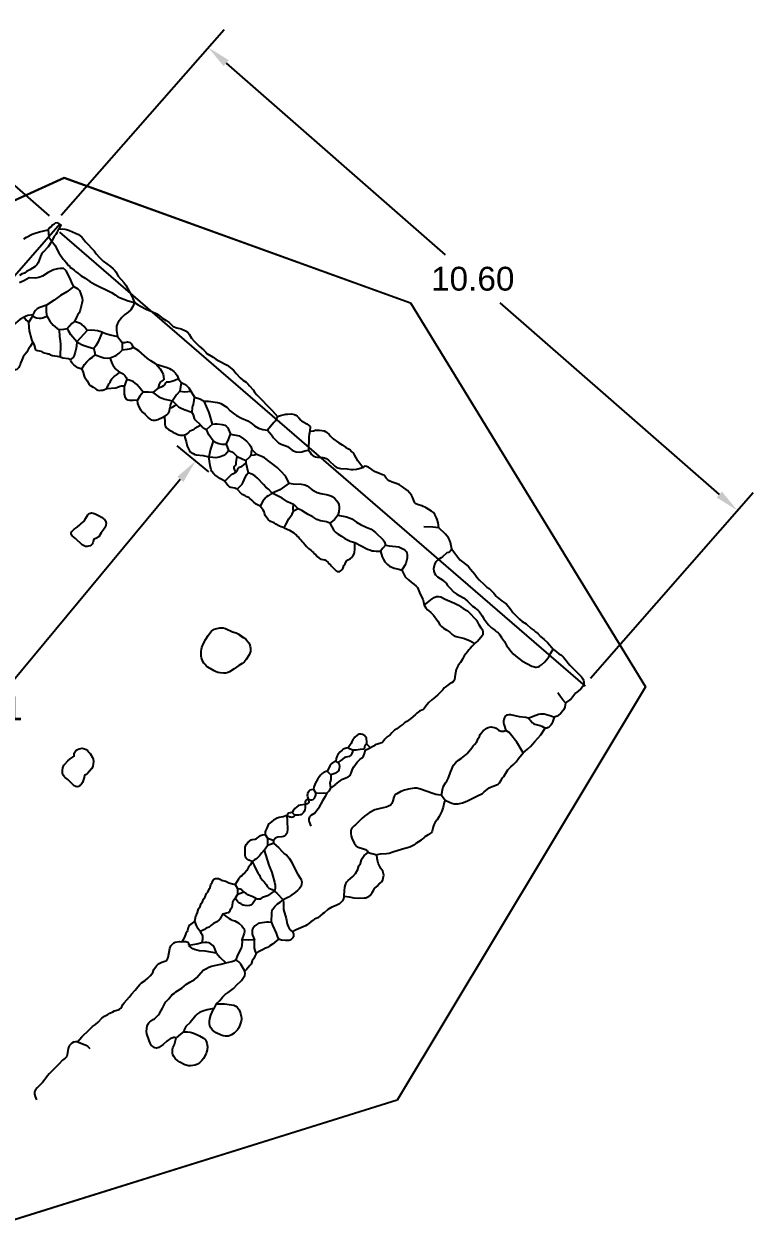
# Model space of a CAD drawing. Header units: metres. Extents: x -0.3 to 21.8, y 3 to 21.1.
# Drawn here: x 10.8 to 21.8, y 2.96 to 21.05 of the extents above; entities that cross this region are included whole.
import ezdxf

# ---------------------------------------------------------------- set-up
doc = ezdxf.new("R2010")
doc.units = ezdxf.units.M
doc.header["$MEASUREMENT"] = 0
doc.header["$XCLIPFRAME"] = 2
doc.layers.get('0').update_dxf_attribs({"color": 1})
for name, color, linetype in [('Plan_Bemassung', 7, 'Continuous'), ('Plan_Bild', 251, 'Continuous'), ('Plan_Steine', 5, 'Continuous')]:
    doc.layers.add(name, color=color, linetype=linetype)
doc.styles.get("Standard").update_dxf_attribs({"font": 'arial.ttf'})
doc.dimstyles.get("Standard").update_dxf_attribs({"dimscale": 2, "dimtxt": 0.18, "dimasz": 0.18, "dimexe": 0.18, "dimexo": 0.0625, "dimgap": 0.09, "dimtad": 0, "dimtih": 1, "dimtoh": 1, "dimzin": 0, "dimdsep": 46, "dimtxsty": 'Standard', "dimcen": 0.09, "dimadec": 0, "dimazin": 0, "dimtfac": 1, "dimtofl": 0, "dimtmove": 0, "dimatfit": 3, "dimfxl": 1, "dimtolj": 1, "dimtzin": 0, "dimarcsym": 0})
picture_1 = doc.add_image_def('image1.jpg', size_in_pixel=(608, 517))

# ---------------------------------------------------------------- blocks, each defined once
blk = doc.blocks.new('*D1')
at = {"layer": 'Defpoints', "color": 0, "transparency": 16777216}
for p in [(8.136, 20.814), (11.283, 18.071), (3.141, 8.729)]:
    blk.add_point(p, dxfattribs=at)
at = {"layer": 'Plan_Bemassung', "color": 0, "lineweight": -2, "transparency": 16777216}
for p, q in [((11.189, 18.154), (7.864, 21.051)), ((7.899, 20.543), (4.382, 16.507)), ((0.231, 11.743), (3.748, 15.779)), ((3.047, 8.811), (-0.277, 11.708))]:
    blk.add_line(p, q, dxfattribs=at)
at = {"layer": 'Plan_Bemassung', "color": 0, "transparency": 16777216}
for points in [[(7.854, 20.582), (7.944, 20.503), (8.136, 20.814)], [(0.185, 11.783), (0.276, 11.704), (-0.006, 11.472)]]:
    blk.add_solid(points, dxfattribs=at)
at = {"layer": 'Plan_Bemassung', "color": 0, "transparency": 16777216, "insert": (4.065, 16.143), "char_height": 0.36, "attachment_point": 5}
blk.add_mtext('\\A1;12.39', dxfattribs=at)
blk = doc.blocks.new('*D2')
at = {"layer": 'Defpoints', "color": 0, "transparency": 16777216}
for p in [(11.283, 18.071), (21.56, 13.711), (19.261, 11.086)]:
    blk.add_point(p, dxfattribs=at)
at = {"layer": 'Plan_Bemassung', "color": 0, "lineweight": -2, "transparency": 16777216}
for p, q in [((11.365, 18.165), (13.819, 20.967)), ((13.852, 20.459), (17.155, 17.567)), ((21.289, 13.948), (17.986, 16.84)), ((19.344, 11.18), (21.797, 13.982))]:
    blk.add_line(p, q, dxfattribs=at)
at = {"layer": 'Plan_Bemassung', "color": 0, "transparency": 16777216}
for points in [[(13.892, 20.504), (13.813, 20.414), (13.581, 20.696)], [(21.328, 13.993), (21.249, 13.903), (21.56, 13.711)]]:
    blk.add_solid(points, dxfattribs=at)
at = {"layer": 'Plan_Bemassung', "color": 0, "transparency": 16777216, "insert": (17.57, 17.204), "char_height": 0.36, "attachment_point": 5}
blk.add_mtext('\\A1;10.60', dxfattribs=at)
blk = doc.blocks.new('*D3')
at = {"layer": 'Defpoints', "color": 0, "transparency": 16777216}
for p in [(13.39, 14.455), (13.684, 14.211), (7.488, 6.738)]:
    blk.add_point(p, dxfattribs=at)
at = {"layer": 'Plan_Bemassung', "color": 0, "lineweight": -2, "transparency": 16777216}
for p, q in [((13.588, 14.291), (13.112, 14.685)), ((13.16, 14.178), (10.593, 11.083)), ((7.423, 7.26), (9.99, 10.355)), ((7.391, 6.818), (6.916, 7.212))]:
    blk.add_line(p, q, dxfattribs=at)
at = {"layer": 'Plan_Bemassung', "color": 0, "transparency": 16777216}
for points in [[(13.114, 14.216), (13.206, 14.14), (13.39, 14.455)], [(7.377, 7.298), (7.469, 7.221), (7.193, 6.982)]]:
    blk.add_solid(points, dxfattribs=at)
at = {"layer": 'Plan_Bemassung', "color": 0, "transparency": 16777216, "insert": (10.291, 10.719), "char_height": 0.36, "attachment_point": 5}
blk.add_mtext('\\A1;9.71', dxfattribs=at)

msp = doc.modelspace()

# ---------------------------------------------------------------- linework, layer by layer
msp.add_line((19.269, 11.055), (11.342, 17.91))
msp.add_lwpolyline([(11.348, 18.037), (3.25, 8.755)])
at = {"layer": 'Plan_Bild'}
msp.add_lwpolyline([(0.85, 9.495), (4.661, 15.664), (11.406, 18.731), (16.633, 16.844), (20.174, 11.046), (16.431, 4.809), (10.496, 2.955), (5.909, 3.529)], close=True, dxfattribs=at)
at = {"layer": 'Plan_Steine'}
for p, q in [((11.333, 17.957), (11.315, 17.938)), ((11.258, 17.846), (11.22, 17.772)), ((10.882, 17.218), (10.808, 17.181)), ((11.403, 17.362), (11.44, 17.325)), ((10.808, 17.181), (10.733, 17.145)), ((10.934, 16.66), (10.933, 16.642)), ((11.754, 16.423), (11.599, 16.254)), ((12.212, 16.335), (12.285, 16.242)), ((11.858, 16.152), (11.876, 16.059)), ((12.285, 16.242), (12.285, 16.13)), ((12.285, 16.242), (12.323, 16.242)), ((12.452, 16.166), (12.415, 16.148)), ((13.135, 15.697), (13.172, 15.641)), ((13.172, 15.641), (13.152, 15.511)), ((12.829, 15.56), (12.743, 15.488)), ((13.319, 15.51), (13.374, 15.417)), ((13.04, 15.364), (13.095, 15.308)), ((13.647, 15.011), (13.556, 14.933)), ((15.116, 14.977), (15.115, 14.903)), ((13.852, 14.708), (13.888, 14.615)), ((14.017, 14.521), (14.147, 14.464)), ((14.241, 14.631), (14.315, 14.556)), ((14.147, 14.464), (14.146, 14.427)), ((14.146, 14.427), (14.182, 14.278)), ((14.939, 13.734), (14.865, 13.698)), ((17.489, 12.193), (17.637, 12.043)), ((15.971, 10.181), (16.026, 10.125)), ((15.692, 10.128), (15.766, 10.09)), ((15.373, 9.777), (15.429, 9.721)), ((15.505, 9.925), (15.542, 9.906)), ((15.429, 9.721), (15.428, 9.647)), ((15.167, 9.501), (15.204, 9.445)), ((15.502, 9.572), (15.427, 9.517)), ((17.097, 9.412), (17.152, 9.337)), ((14.849, 9.15), (14.886, 9.113)), ((14.438, 8.819), (14.475, 8.763)), ((14.475, 8.763), (14.474, 8.652)), ((14.567, 8.726), (14.567, 8.688)), ((14.424, 8.582), (14.474, 8.652)), ((15.995, 8.548), (16.125, 8.51)), ((13.987, 8.062), (14.024, 8.006)), ((14.024, 8.006), (14.023, 7.913)), ((14.023, 7.913), (13.985, 7.858)), ((13.701, 6.265), (13.666, 6.191))]:
    msp.add_line(p, q, dxfattribs=at)
for points in [[(10.8, 17.808), (10.842, 17.835), (10.927, 17.878), (10.971, 17.895), (11.038, 17.916), (11.165, 17.942)], [(11.333, 17.957), (11.363, 18.012), (11.315, 18.049), (11.271, 18.045), (11.252, 18.025), (11.222, 18.007), (11.21, 17.99), (11.186, 17.975), (11.165, 17.942)], [(11.165, 17.942), (11.176, 17.833), (11.22, 17.772)], [(11.315, 17.938), (11.308, 17.914), (11.3, 17.897), (11.284, 17.874), (11.258, 17.846)], [(11.333, 17.957), (11.418, 17.953), (11.442, 17.949), (11.487, 17.934), (11.626, 17.872), (11.647, 17.858), (11.676, 17.832), (11.701, 17.805), (11.732, 17.761), (11.768, 17.721), (11.823, 17.666), (11.859, 17.626), (11.89, 17.582), (11.942, 17.525), (11.998, 17.473), (12.108, 17.391), (12.145, 17.356), (12.17, 17.328), (12.186, 17.308), (12.224, 17.247), (12.309, 17.151), (12.339, 17.11), (12.393, 17.006), (12.429, 16.944), (12.47, 16.849)], [(11.22, 17.772), (11.166, 17.69), (11.091, 17.605), (11.068, 17.575), (11.052, 17.543), (11.014, 17.446), (10.997, 17.417), (10.971, 17.392), (10.891, 17.342), (10.839, 17.314), (10.808, 17.292)], [(11.22, 17.772), (11.253, 17.733), (11.267, 17.712), (11.327, 17.597), (11.395, 17.503), (11.414, 17.483), (11.447, 17.442), (11.459, 17.417)], [(11.459, 17.417), (11.471, 17.412), (11.482, 17.404), (11.49, 17.393), (11.496, 17.38)], [(11.496, 17.38), (11.521, 17.368), (11.561, 17.334), (11.581, 17.315), (11.614, 17.292), (11.665, 17.251), (11.723, 17.215), (11.795, 17.163), (11.868, 17.124), (12.121, 16.997), (12.179, 16.962), (12.217, 16.934), (12.242, 16.922), (12.31, 16.896), (12.374, 16.874), (12.47, 16.849)], [(10.808, 17.292), (10.776, 17.28), (10.734, 17.256)], [(11.403, 17.362), (11.348, 17.362), (11.308, 17.358), (11.249, 17.342), (11.165, 17.299), (11.083, 17.245), (11.027, 17.224), (10.971, 17.217), (10.882, 17.218)], [(11.556, 17.091), (11.527, 17.135), (11.501, 17.208), (11.44, 17.325)], [(11.556, 17.091), (11.448, 17.009), (11.355, 16.952), (11.259, 16.881), (11.14, 16.805)], [(11.556, 17.091), (11.615, 17.055), (11.638, 17.028), (11.657, 16.987), (11.671, 16.944), (11.679, 16.911), (11.683, 16.877), (11.676, 16.833), (11.651, 16.733), (11.634, 16.693), (11.607, 16.654), (11.592, 16.625), (11.564, 16.563)], [(12.47, 16.849), (12.442, 16.785), (12.428, 16.761), (12.412, 16.738), (12.374, 16.7), (12.319, 16.659), (12.278, 16.621), (12.224, 16.55), (12.211, 16.529), (12.198, 16.492), (12.196, 16.452), (12.197, 16.425), (12.212, 16.335)], [(12.47, 16.849), (12.525, 16.811), (12.559, 16.79), (12.645, 16.748), (12.731, 16.713), (12.805, 16.675), (12.826, 16.661), (12.895, 16.606), (12.945, 16.576), (12.991, 16.545), (13.027, 16.509), (13.054, 16.487), (13.107, 16.466), (13.174, 16.449), (13.238, 16.418), (13.258, 16.405), (13.277, 16.389), (13.293, 16.37), (13.33, 16.31), (13.372, 16.261), (13.445, 16.187), (13.473, 16.162), (13.516, 16.127), (13.544, 16.096), (13.561, 16.08), (13.656, 16.023), (13.695, 15.994), (13.743, 15.966), (13.868, 15.9), (13.96, 15.828), (14.002, 15.775), (14.064, 15.709), (14.102, 15.675), (14.151, 15.643), (14.177, 15.62), (14.202, 15.589), (14.257, 15.529), (14.281, 15.494), (14.315, 15.454), (14.547, 15.217), (14.626, 15.128)], [(10.934, 16.66), (10.861, 16.65), (10.836, 16.641), (10.803, 16.624)], [(11.14, 16.805), (11.041, 16.771), (11.002, 16.75), (10.977, 16.728), (10.956, 16.704), (10.934, 16.66)], [(11.152, 16.637), (11.142, 16.709), (11.14, 16.805)], [(10.803, 16.624), (10.741, 16.59), (10.642, 16.511), (10.59, 16.482), (10.512, 16.432), (10.437, 16.358), (10.345, 16.29), (10.313, 16.275), (10.266, 16.261), (10.215, 16.257), (10.151, 16.258)], [(10.803, 16.624), (10.834, 16.581), (10.877, 16.549)], [(10.933, 16.642), (10.905, 16.601), (10.877, 16.549)], [(10.934, 16.25), (10.919, 16.289), (10.884, 16.419), (10.878, 16.476), (10.877, 16.549)], [(11.152, 16.637), (11.081, 16.612), (11.057, 16.607), (11.033, 16.606), (10.997, 16.61), (10.975, 16.617), (10.933, 16.642)], [(11.152, 16.637), (11.194, 16.567), (11.241, 16.503), (11.305, 16.455), (11.34, 16.435)], [(11.564, 16.563), (11.526, 16.532), (11.452, 16.452)], [(11.754, 16.423), (11.709, 16.484), (11.676, 16.515), (11.639, 16.537), (11.564, 16.563)], [(11.452, 16.452), (11.397, 16.441), (11.34, 16.435)], [(11.355, 16.026), (11.356, 16.216), (11.353, 16.27), (11.343, 16.335), (11.34, 16.435)], [(11.599, 16.254), (11.511, 16.361), (11.473, 16.422), (11.452, 16.452)], [(11.98, 16.399), (11.912, 16.42), (11.872, 16.427), (11.816, 16.428), (11.754, 16.423)], [(11.98, 16.399), (11.919, 16.256), (11.886, 16.193), (11.858, 16.152)], [(11.98, 16.399), (12.036, 16.379), (12.103, 16.361), (12.212, 16.335)], [(10.934, 16.25), (10.901, 16.189), (10.889, 16.171), (10.868, 16.148), (10.843, 16.097), (10.798, 16.044), (10.788, 16.029), (10.771, 15.978), (10.752, 15.934), (10.74, 15.894), (10.731, 15.876), (10.725, 15.868), (10.692, 15.838), (10.675, 15.83), (10.635, 15.817), (10.607, 15.799), (10.576, 15.769), (10.546, 15.728), (10.514, 15.696), (10.499, 15.683), (10.438, 15.648), (10.387, 15.626)], [(10.934, 16.25), (10.954, 16.205), (10.971, 16.15), (10.981, 16.135), (10.988, 16.13), (11.005, 16.123), (11.059, 16.112), (11.066, 16.109), (11.089, 16.095), (11.105, 16.088), (11.152, 16.08), (11.169, 16.075), (11.177, 16.072), (11.199, 16.057), (11.215, 16.051), (11.233, 16.048), (11.302, 16.04), (11.355, 16.026)], [(11.599, 16.254), (11.596, 16.192), (11.591, 16.156), (11.576, 16.1), (11.559, 16.046), (11.545, 16.019), (11.53, 16.006), (11.504, 15.988)], [(11.599, 16.254), (11.669, 16.216), (11.712, 16.197), (11.768, 16.178), (11.858, 16.152)], [(12.103, 16.01), (12.177, 16.042), (12.198, 16.054), (12.238, 16.085), (12.285, 16.13)], [(12.415, 16.148), (12.359, 16.137), (12.285, 16.13)], [(12.323, 16.242), (12.343, 16.249), (12.363, 16.252), (12.384, 16.25), (12.402, 16.242), (12.417, 16.228), (12.429, 16.211), (12.452, 16.166)], [(12.797, 15.915), (12.714, 15.967), (12.66, 16.007), (12.534, 16.12), (12.452, 16.166)], [(11.355, 16.026), (11.389, 16.014), (11.472, 16), (11.504, 15.988)], [(11.677, 15.84), (11.614, 15.863), (11.552, 15.908), (11.531, 15.93), (11.519, 15.947), (11.51, 15.966), (11.504, 15.988)], [(11.677, 15.84), (11.713, 15.913), (11.749, 15.954), (11.793, 15.995), (11.835, 16.024), (11.876, 16.059)], [(11.876, 16.059), (11.908, 16.049), (11.963, 16.025), (12.008, 16.011), (12.055, 16.006), (12.103, 16.01)], [(12.25, 15.797), (12.174, 15.858), (12.16, 15.873), (12.135, 15.921), (12.103, 16.01)], [(11.677, 15.84), (11.696, 15.793), (11.711, 15.735), (11.717, 15.719), (11.734, 15.696), (11.753, 15.663), (11.781, 15.619), (11.796, 15.601), (11.845, 15.568), (11.878, 15.548), (11.9, 15.531), (11.917, 15.525), (11.947, 15.521), (11.968, 15.522), (11.989, 15.525), (12.009, 15.531), (12.052, 15.549)], [(12.052, 15.549), (12.067, 15.589), (12.075, 15.607), (12.084, 15.621), (12.102, 15.642), (12.109, 15.657), (12.117, 15.68), (12.125, 15.694), (12.161, 15.733), (12.206, 15.763), (12.25, 15.797)], [(12.25, 15.797), (12.296, 15.769), (12.323, 15.745), (12.343, 15.715), (12.355, 15.684)], [(12.797, 15.915), (12.962, 15.864), (12.997, 15.849), (13.022, 15.834), (13.064, 15.805), (13.089, 15.781), (13.11, 15.748), (13.135, 15.697)], [(12.797, 15.915), (12.855, 15.844), (12.886, 15.794), (12.899, 15.762), (12.906, 15.736), (12.912, 15.68)], [(12.052, 15.549), (12.187, 15.559), (12.205, 15.564), (12.236, 15.581), (12.254, 15.587), (12.274, 15.59), (12.318, 15.592)], [(12.513, 15.374), (12.449, 15.367), (12.401, 15.367), (12.368, 15.373), (12.349, 15.384), (12.342, 15.392), (12.333, 15.411), (12.32, 15.464), (12.316, 15.514), (12.318, 15.592)], [(12.355, 15.684), (12.34, 15.651), (12.318, 15.592)], [(12.601, 15.492), (12.541, 15.571), (12.505, 15.609), (12.476, 15.635), (12.455, 15.65), (12.433, 15.661), (12.389, 15.677), (12.355, 15.684)], [(12.829, 15.56), (12.848, 15.615), (12.862, 15.643), (12.874, 15.655), (12.912, 15.68)], [(12.829, 15.56), (12.885, 15.58), (12.911, 15.594), (12.924, 15.606), (12.949, 15.643)], [(13.135, 15.697), (13.076, 15.669), (13.031, 15.655), (12.992, 15.647), (12.949, 15.643)], [(13.172, 15.641), (13.221, 15.615), (13.254, 15.593), (13.287, 15.558), (13.319, 15.51)], [(12.601, 15.492), (12.551, 15.432), (12.513, 15.374)], [(12.743, 15.488), (12.681, 15.493), (12.601, 15.492)], [(12.743, 15.488), (12.837, 15.424), (12.869, 15.407), (12.928, 15.387), (13.04, 15.364)], [(13.152, 15.511), (13.103, 15.453), (13.04, 15.364)], [(13.152, 15.511), (13.227, 15.501), (13.319, 15.51)], [(13.374, 15.417), (13.364, 15.376), (13.355, 15.306)], [(13.374, 15.417), (13.453, 15.394), (13.522, 15.36)], [(12.923, 15.128), (12.897, 15.114), (12.821, 15.079), (12.801, 15.073), (12.781, 15.069), (12.75, 15.069), (12.73, 15.073), (12.714, 15.08), (12.674, 15.114), (12.657, 15.134), (12.637, 15.151), (12.619, 15.171), (12.582, 15.2), (12.564, 15.222), (12.528, 15.297), (12.521, 15.325), (12.513, 15.374)], [(12.923, 15.128), (12.959, 15.151), (12.982, 15.175), (12.988, 15.185), (12.996, 15.207), (13.002, 15.253)], [(13.04, 15.364), (13.02, 15.333), (13.011, 15.311), (13.006, 15.288), (13.002, 15.253)], [(13.095, 15.308), (13.066, 15.282), (13.043, 15.266), (13.027, 15.259), (13.002, 15.253)], [(13.095, 15.308), (13.134, 15.275), (13.165, 15.256), (13.219, 15.233), (13.336, 15.194)], [(13.355, 15.306), (13.346, 15.283), (13.341, 15.262), (13.336, 15.194)], [(13.647, 15.011), (13.607, 15.152), (13.591, 15.197), (13.522, 15.36)], [(13.522, 15.36), (13.587, 15.357), (13.719, 15.339), (13.746, 15.333), (13.771, 15.324), (13.86, 15.268), (13.913, 15.214), (13.976, 15.163), (14.007, 15.142), (14.081, 15.104), (14.177, 15.061), (14.243, 15.017), (14.281, 14.987), (14.339, 14.953), (14.405, 14.931), (14.477, 14.92)], [(12.923, 15.128), (12.924, 15.04), (12.926, 15.007), (12.93, 14.986), (12.934, 14.976), (12.944, 14.961), (12.984, 14.932), (13.025, 14.908), (13.046, 14.891), (13.092, 14.872), (13.121, 14.855), (13.138, 14.848), (13.157, 14.845), (13.222, 14.843)], [(13.467, 14.995), (13.386, 15.076), (13.376, 15.095), (13.357, 15.15), (13.336, 15.194)], [(14.626, 15.128), (14.588, 15.059), (14.572, 15.036), (14.477, 14.92)], [(14.626, 15.128), (14.673, 15.143), (14.749, 15.16), (14.774, 15.164), (14.838, 15.165), (14.88, 15.157), (14.901, 15.148), (14.922, 15.133), (14.947, 15.108), (14.975, 15.074), (14.989, 15.06), (15.067, 15.016), (15.116, 14.977)], [(13.467, 14.995), (13.381, 14.944), (13.358, 14.928), (13.303, 14.904), (13.286, 14.891), (13.248, 14.857), (13.222, 14.843)], [(13.222, 14.843), (13.23, 14.809), (13.25, 14.752), (13.265, 14.677), (13.297, 14.611), (13.307, 14.596), (13.323, 14.585), (13.355, 14.569), (13.378, 14.555), (13.397, 14.549), (13.503, 14.536), (13.592, 14.518)], [(13.467, 14.995), (13.488, 14.971), (13.503, 14.958), (13.534, 14.942), (13.556, 14.933)], [(13.657, 14.762), (13.592, 14.852), (13.556, 14.933)], [(13.647, 15.011), (13.683, 15.015), (13.715, 15.014), (13.792, 15.006), (13.83, 14.995), (13.851, 14.981), (13.876, 14.954), (13.888, 14.933), (13.917, 14.861)], [(13.852, 14.708), (13.881, 14.767), (13.917, 14.861)], [(13.917, 14.861), (14.045, 14.833), (14.064, 14.825), (14.113, 14.792), (14.159, 14.753), (14.202, 14.705), (14.224, 14.674), (14.241, 14.631)], [(14.477, 14.92), (14.536, 14.851), (14.567, 14.806), (14.603, 14.766), (14.642, 14.731), (14.682, 14.71), (14.774, 14.672), (14.847, 14.619), (14.867, 14.607), (14.892, 14.597), (14.906, 14.594), (14.951, 14.591), (14.995, 14.596), (15.038, 14.609), (15.091, 14.62)], [(15.115, 14.903), (15.105, 14.863), (15.098, 14.813), (15.091, 14.62)], [(15.208, 14.92), (15.186, 14.912), (15.166, 14.907), (15.115, 14.903)], [(15.208, 14.92), (15.258, 14.92), (15.293, 14.917), (15.327, 14.909), (15.356, 14.896), (15.372, 14.885), (15.404, 14.855), (15.421, 14.835), (15.467, 14.792), (15.552, 14.729), (15.603, 14.698), (15.652, 14.662)], [(13.657, 14.762), (13.638, 14.708), (13.616, 14.632), (13.592, 14.518)], [(13.657, 14.762), (13.701, 14.735), (13.742, 14.718), (13.788, 14.711), (13.852, 14.708)], [(15.652, 14.662), (15.684, 14.646), (15.707, 14.632), (15.72, 14.622), (15.744, 14.601)], [(13.592, 14.518), (13.65, 14.511), (13.693, 14.509), (13.726, 14.512), (13.747, 14.517), (13.829, 14.55), (13.845, 14.563), (13.888, 14.615)], [(13.83, 14.152), (13.766, 14.185), (13.681, 14.247), (13.667, 14.26), (13.637, 14.295), (13.626, 14.323), (13.609, 14.39), (13.592, 14.518)], [(13.888, 14.615), (13.935, 14.593), (13.967, 14.574), (13.988, 14.555), (14.017, 14.521)], [(14.017, 14.521), (14.008, 14.499), (14.001, 14.468), (13.999, 14.435), (13.998, 14.391)], [(14.222, 14.538), (14.212, 14.521), (14.199, 14.507), (14.147, 14.464)], [(14.241, 14.631), (14.232, 14.608), (14.227, 14.589), (14.222, 14.538)], [(14.315, 14.556), (14.292, 14.547), (14.272, 14.543), (14.222, 14.538)], [(14.8, 14.123), (14.75, 14.215), (14.735, 14.237), (14.689, 14.289), (14.621, 14.355), (14.432, 14.502), (14.411, 14.513), (14.315, 14.556)], [(15.091, 14.62), (15.114, 14.592), (15.139, 14.556), (15.165, 14.532), (15.175, 14.526), (15.2, 14.517), (15.227, 14.513), (15.308, 14.508), (15.335, 14.502), (15.36, 14.492), (15.395, 14.467), (15.489, 14.377), (15.512, 14.361), (15.537, 14.35), (15.578, 14.342), (15.675, 14.336), (15.739, 14.327), (15.765, 14.326), (15.818, 14.332), (15.913, 14.358)], [(15.913, 14.358), (15.839, 14.46), (15.814, 14.501), (15.788, 14.551), (15.772, 14.577), (15.759, 14.59), (15.744, 14.601)], [(13.997, 14.289), (13.975, 14.331), (13.971, 14.349), (13.971, 14.357), (13.974, 14.372), (13.978, 14.379), (13.987, 14.387), (13.998, 14.391)], [(13.997, 14.289), (14.021, 14.321), (14.035, 14.354)], [(14.146, 14.427), (14.113, 14.396), (14.086, 14.375), (14.067, 14.364), (14.035, 14.354)], [(16.234, 14.243), (16.21, 14.248), (16.162, 14.265), (16.098, 14.292), (16, 14.36), (15.984, 14.369), (15.967, 14.374), (15.947, 14.376), (15.932, 14.371), (15.913, 14.358)], [(13.83, 14.152), (13.922, 14.24), (13.953, 14.262), (13.997, 14.289)], [(13.83, 14.152), (13.882, 14.087), (13.896, 14.072), (13.905, 14.067), (13.923, 14.061), (13.983, 14.048), (14.002, 14.041), (14.019, 14.032)], [(14.019, 14.032), (14.093, 14.106), (14.103, 14.124), (14.121, 14.173), (14.148, 14.227), (14.159, 14.246), (14.182, 14.278)], [(14.545, 13.968), (14.49, 14.031), (14.451, 14.063), (14.412, 14.1), (14.322, 14.195), (14.283, 14.231), (14.236, 14.256), (14.182, 14.278)], [(14.8, 14.123), (14.659, 14.022), (14.618, 13.999), (14.545, 13.968)], [(14.8, 14.123), (14.833, 14.115), (14.86, 14.111), (14.983, 14.105), (15.036, 14.097), (15.071, 14.081), (15.15, 14.021), (15.223, 13.982), (15.279, 13.963), (15.383, 13.947), (15.428, 13.932), (15.451, 13.92), (15.484, 13.895), (15.522, 13.855), (15.538, 13.833), (15.552, 13.799), (15.558, 13.766), (15.557, 13.743), (15.549, 13.686), (15.537, 13.639)], [(16.354, 14.135), (16.308, 14.158), (16.284, 14.175), (16.263, 14.197), (16.234, 14.243)], [(17.06, 13.449), (17.05, 13.521), (17.034, 13.575), (17.024, 13.597), (16.997, 13.649), (16.976, 13.677), (16.948, 13.699), (16.867, 13.749), (16.802, 13.779), (16.735, 13.799), (16.714, 13.809), (16.698, 13.825), (16.692, 13.835), (16.661, 13.911), (16.644, 13.942), (16.62, 13.972), (16.585, 14.008), (16.509, 14.067), (16.463, 14.094), (16.431, 14.109), (16.354, 14.135)], [(14.365, 13.773), (14.314, 13.797), (14.302, 13.805), (14.262, 13.841), (14.245, 13.861), (14.205, 13.896), (14.191, 13.903), (14.161, 13.914), (14.132, 13.933), (14.095, 13.949), (14.081, 13.958), (14.019, 14.032)], [(14.545, 13.968), (14.484, 13.932), (14.462, 13.916), (14.449, 13.903), (14.406, 13.848), (14.365, 13.773)], [(14.866, 13.798), (14.777, 13.838), (14.695, 13.894), (14.545, 13.968)], [(14.726, 13.447), (14.679, 13.461), (14.654, 13.471), (14.6, 13.5), (14.573, 13.521), (14.522, 13.544), (14.487, 13.574), (14.449, 13.619), (14.442, 13.634), (14.431, 13.669), (14.424, 13.687), (14.408, 13.712), (14.365, 13.773)], [(14.866, 13.798), (14.857, 13.761), (14.856, 13.741), (14.858, 13.72), (14.865, 13.698)], [(14.866, 13.798), (14.898, 13.773), (14.939, 13.734)], [(14.726, 13.447), (14.75, 13.497), (14.799, 13.583), (14.846, 13.655), (14.865, 13.698)], [(15.417, 13.519), (15.367, 13.538), (15.275, 13.554), (15.22, 13.574), (15.157, 13.612), (15.088, 13.646), (15.05, 13.674), (14.991, 13.708), (14.939, 13.734)], [(15.537, 13.639), (15.508, 13.602), (15.483, 13.575), (15.455, 13.548), (15.417, 13.519)], [(15.537, 13.639), (15.664, 13.613), (15.722, 13.593), (15.745, 13.581), (15.815, 13.533), (15.877, 13.499), (15.962, 13.457), (16.036, 13.425), (16.059, 13.412), (16.104, 13.376), (16.22, 13.265), (16.24, 13.235), (16.253, 13.186)], [(14.726, 13.447), (14.805, 13.414), (14.871, 13.373), (14.89, 13.353), (14.91, 13.336), (14.927, 13.316), (14.946, 13.299), (14.963, 13.279), (14.983, 13.262), (14.999, 13.241), (15.019, 13.222), (15.041, 13.188), (15.062, 13.163), (15.095, 13.134), (15.128, 13.111), (15.147, 13.091), (15.167, 13.074), (15.184, 13.054), (15.203, 13.037), (15.225, 13.012), (15.255, 12.987), (15.269, 12.979), (15.286, 12.974), (15.332, 12.965), (15.341, 12.962), (15.354, 12.954), (15.389, 12.925), (15.407, 12.905), (15.426, 12.887), (15.442, 12.866), (15.461, 12.848), (15.483, 12.823), (15.511, 12.797), (15.524, 12.79), (15.532, 12.787), (15.549, 12.786), (15.565, 12.789), (15.573, 12.793), (15.584, 12.801), (15.61, 12.83), (15.617, 12.845), (15.627, 12.876), (15.646, 12.904), (15.666, 12.948), (15.678, 12.959), (15.72, 12.978), (15.755, 13.009), (15.764, 13.02), (15.78, 13.055), (15.787, 13.082), (15.79, 13.122), (15.794, 13.224)], [(15.417, 13.519), (15.476, 13.408), (15.489, 13.391), (15.504, 13.377), (15.541, 13.351), (15.592, 13.323), (15.643, 13.288), (15.69, 13.261), (15.723, 13.247), (15.794, 13.224)], [(17.06, 13.449), (16.967, 13.458), (16.831, 13.46)], [(17.255, 13.123), (17.235, 13.223), (17.22, 13.265), (17.204, 13.298), (17.161, 13.351), (17.06, 13.449)], [(15.794, 13.224), (15.985, 13.126), (16.017, 13.113), (16.051, 13.102), (16.076, 13.098), (16.114, 13.095), (16.178, 13.094)], [(16.253, 13.186), (16.213, 13.14), (16.178, 13.094)], [(16.178, 13.094), (16.205, 13.01), (16.223, 12.967), (16.246, 12.933), (16.284, 12.892), (16.316, 12.867), (16.349, 12.851), (16.383, 12.838), (16.454, 12.821), (16.502, 12.806)], [(16.253, 13.186), (16.308, 13.174), (16.411, 13.166), (16.453, 13.158), (16.487, 13.144), (16.528, 13.123), (16.547, 13.108), (16.564, 13.089), (16.576, 13.068), (16.583, 13.041), (16.583, 13.013), (16.58, 12.987), (16.559, 12.908), (16.541, 12.873), (16.502, 12.806)], [(17.18, 13.068), (17.113, 13.007), (17.093, 12.992), (17.053, 12.969), (17.033, 12.954), (17.009, 12.927), (16.994, 12.894), (16.979, 12.827), (16.981, 12.793), (16.991, 12.762), (17.007, 12.737), (17.04, 12.706), (17.12, 12.656), (17.135, 12.644), (17.167, 12.611), (17.191, 12.577), (17.223, 12.539), (17.287, 12.474), (17.328, 12.444), (17.431, 12.389), (17.452, 12.375), (17.491, 12.341), (17.564, 12.267)], [(17.255, 13.123), (17.236, 13.1), (17.221, 13.087), (17.205, 13.077), (17.18, 13.068)], [(17.255, 13.123), (17.377, 12.966), (17.501, 12.868), (17.535, 12.824), (17.601, 12.748), (17.633, 12.704), (17.669, 12.664), (17.742, 12.59), (17.782, 12.553), (17.816, 12.529), (17.853, 12.496), (17.888, 12.459), (17.923, 12.414), (17.938, 12.399), (18.012, 12.341), (18.061, 12.31), (18.079, 12.296), (18.13, 12.233), (18.154, 12.198), (18.177, 12.17), (18.221, 12.122), (18.277, 12.067), (18.316, 12.035), (18.377, 11.996), (18.453, 11.93), (18.497, 11.898), (18.518, 11.879), (18.554, 11.851), (18.594, 11.808), (18.648, 11.763), (18.697, 11.714), (18.734, 11.674), (18.782, 11.615)], [(16.502, 12.806), (16.534, 12.736), (16.553, 12.708), (16.602, 12.664), (16.639, 12.626), (16.683, 12.595), (16.716, 12.568), (16.737, 12.544), (16.779, 12.445), (16.816, 12.37), (16.827, 12.332), (16.84, 12.278)], [(16.84, 12.278), (16.959, 12.376), (16.989, 12.397), (17.023, 12.411), (17.058, 12.413), (17.091, 12.404), (17.153, 12.37), (17.294, 12.311), (17.356, 12.278), (17.427, 12.228), (17.489, 12.193)], [(16.84, 12.278), (16.865, 12.239), (16.889, 12.21), (16.906, 12.194), (16.939, 12.169), (16.978, 12.13), (17.045, 12.036), (17.075, 11.985), (17.1, 11.957), (17.128, 11.932), (17.178, 11.903), (17.225, 11.872), (17.261, 11.837), (17.289, 11.817), (17.32, 11.806), (17.444, 11.775), (17.53, 11.739), (17.601, 11.703)], [(17.564, 12.267), (17.609, 12.239), (17.628, 12.22), (17.648, 12.202), (17.665, 12.182), (17.684, 12.162), (17.711, 12.117)], [(17.601, 11.703), (17.627, 11.72), (17.644, 11.736), (17.713, 11.823), (17.725, 11.844), (17.728, 11.855), (17.728, 11.877), (17.722, 11.899), (17.698, 11.931), (17.667, 11.982), (17.637, 12.043)], [(17.711, 12.117), (17.738, 12.072), (17.757, 12.05), (17.787, 12.007), (17.809, 11.981), (17.852, 11.94), (17.869, 11.926), (17.903, 11.903), (17.924, 11.883), (17.954, 11.861), (17.97, 11.845), (17.98, 11.832), (18.002, 11.794), (18.047, 11.731), (18.081, 11.672), (18.121, 11.62), (18.143, 11.586), (18.18, 11.547), (18.219, 11.51), (18.312, 11.439), (18.395, 11.393), (18.459, 11.36), (18.479, 11.353), (18.5, 11.347), (18.515, 11.345), (18.534, 11.345), (18.555, 11.35), (18.576, 11.358), (18.609, 11.379), (18.659, 11.426), (18.704, 11.478), (18.719, 11.5), (18.745, 11.552), (18.782, 11.615)], [(14.147, 11.767), (14.112, 11.785), (14.087, 11.801), (14.064, 11.82), (14.034, 11.848)], [(17.601, 11.703), (17.559, 11.663), (17.532, 11.628), (17.512, 11.607), (17.489, 11.573), (17.442, 11.513), (17.416, 11.465), (17.386, 11.415), (17.362, 11.386), (17.351, 11.369), (17.329, 11.327), (17.321, 11.307), (17.304, 11.226), (17.293, 11.159), (17.286, 11.14), (17.273, 11.124), (17.251, 11.109), (17.214, 11.089), (17.154, 11.044), (17.141, 11.031), (17.118, 11), (17.044, 10.925), (17.004, 10.889), (16.953, 10.851), (16.909, 10.81), (16.876, 10.775), (16.837, 10.721), (16.826, 10.711), (16.811, 10.702), (16.766, 10.682), (16.726, 10.649), (16.708, 10.63), (16.668, 10.594), (16.635, 10.571), (16.575, 10.525), (16.541, 10.502), (16.519, 10.483), (16.476, 10.454), (16.425, 10.414), (16.392, 10.392), (16.352, 10.354), (16.323, 10.322), (16.282, 10.294), (16.267, 10.281), (16.246, 10.258), (16.221, 10.224), (16.21, 10.213), (16.195, 10.203), (16.168, 10.192), (16.112, 10.175), (16.094, 10.168), (16.071, 10.152), (16.026, 10.125)], [(18.782, 11.615), (18.832, 11.574), (18.87, 11.547), (18.909, 11.524), (18.935, 11.501), (18.959, 11.469), (18.978, 11.447), (19.009, 11.403), (19.034, 11.374), (19.209, 11.197), (19.231, 11.166), (19.24, 11.144), (19.244, 11.121), (19.243, 11.087), (19.238, 11.067), (19.228, 11.05), (19.199, 11.018), (19.159, 10.983), (19.119, 10.95), (19.104, 10.932), (19.08, 10.894), (19.054, 10.867), (19.035, 10.851), (18.968, 10.804)], [(18.968, 10.804), (18.928, 10.849), (18.899, 10.892), (18.881, 10.912), (18.854, 10.958)], [(18.968, 10.804), (18.957, 10.738), (18.945, 10.706), (18.935, 10.689), (18.899, 10.649), (18.858, 10.615), (18.843, 10.607), (18.798, 10.589)], [(18.404, 10.572), (18.369, 10.583), (18.273, 10.597), (18.145, 10.625), (18.112, 10.627), (18.09, 10.622), (18.08, 10.618), (18.061, 10.603), (18.049, 10.584), (18.038, 10.552), (18.035, 10.529), (18.035, 10.506), (18.038, 10.483), (18.07, 10.388)], [(18.404, 10.572), (18.52, 10.621), (18.564, 10.634), (18.598, 10.64), (18.645, 10.638), (18.72, 10.622), (18.755, 10.61), (18.798, 10.589)], [(18.404, 10.572), (18.44, 10.54), (18.47, 10.506), (18.488, 10.492), (18.508, 10.484), (18.585, 10.464), (18.61, 10.453), (18.664, 10.422)], [(18.798, 10.589), (18.772, 10.516), (18.758, 10.485), (18.748, 10.468), (18.721, 10.444), (18.707, 10.433), (18.689, 10.426), (18.664, 10.422)], [(15.971, 10.181), (15.972, 10.225), (15.97, 10.256), (15.966, 10.275), (15.958, 10.289), (15.931, 10.318), (15.917, 10.326), (15.908, 10.329), (15.888, 10.332), (15.859, 10.331), (15.841, 10.326), (15.827, 10.318), (15.793, 10.287), (15.776, 10.266), (15.763, 10.252), (15.755, 10.24), (15.744, 10.209), (15.737, 10.194), (15.719, 10.173), (15.692, 10.128)], [(17.097, 9.412), (17.119, 9.516), (17.126, 9.538), (17.158, 9.597), (17.181, 9.626), (17.195, 9.653), (17.205, 9.674), (17.237, 9.761), (17.257, 9.804), (17.27, 9.845), (17.279, 9.863), (17.313, 9.903), (17.353, 9.939), (17.395, 9.967), (17.472, 10.026), (17.487, 10.041), (17.554, 10.125), (17.577, 10.158), (17.596, 10.177), (17.63, 10.218), (17.653, 10.269), (17.672, 10.299), (17.681, 10.326), (17.69, 10.343), (17.726, 10.383), (17.785, 10.423), (17.803, 10.433), (17.824, 10.44), (17.847, 10.443), (17.87, 10.441), (17.896, 10.434), (17.921, 10.422), (17.959, 10.394), (17.998, 10.379), (18.018, 10.377), (18.038, 10.378), (18.07, 10.388)], [(18.333, 10.049), (18.235, 10.212), (18.141, 10.334), (18.117, 10.359), (18.07, 10.388)], [(18.333, 10.049), (18.398, 10.106), (18.446, 10.152), (18.472, 10.181), (18.505, 10.224), (18.598, 10.321), (18.664, 10.422)], [(15.971, 10.181), (15.953, 10.172), (15.944, 10.16), (15.938, 10.144), (15.933, 10.107)], [(15.502, 9.572), (15.549, 9.613), (15.607, 9.653), (15.644, 9.671), (15.69, 9.688), (15.708, 9.7), (15.716, 9.708), (15.726, 9.722), (15.737, 9.742), (15.757, 9.807), (15.776, 9.839), (15.829, 9.911), (15.869, 9.949), (15.901, 9.974), (15.922, 10.001), (15.94, 10.043), (15.951, 10.089)], [(15.692, 10.128), (15.659, 10.121), (15.618, 10.105), (15.602, 10.094), (15.569, 10.066), (15.533, 10.026), (15.524, 10.008), (15.51, 9.967), (15.505, 9.925)], [(15.542, 9.906), (15.586, 9.934), (15.606, 9.953), (15.648, 9.985), (15.663, 9.991), (15.717, 10.002), (15.733, 10.011), (15.743, 10.023), (15.753, 10.043), (15.761, 10.065), (15.766, 10.09)], [(15.933, 10.107), (15.873, 10.103), (15.814, 10.093), (15.766, 10.09)], [(16.026, 10.125), (15.983, 10.101), (15.951, 10.089)], [(17.152, 9.337), (17.222, 9.309), (17.257, 9.293), (17.289, 9.284), (17.313, 9.281), (17.349, 9.282), (17.372, 9.285), (17.418, 9.298), (17.483, 9.323), (17.641, 9.4), (17.716, 9.44), (17.743, 9.462), (17.788, 9.5), (17.816, 9.521), (17.837, 9.531), (17.919, 9.562), (17.951, 9.579), (17.959, 9.585), (17.972, 9.6), (17.998, 9.638), (18.019, 9.672), (18.037, 9.694), (18.098, 9.797), (18.117, 9.817), (18.147, 9.84), (18.187, 9.876), (18.224, 9.915), (18.26, 9.965), (18.333, 10.049)], [(15.373, 9.777), (15.328, 9.757), (15.301, 9.738), (15.275, 9.713), (15.251, 9.679), (15.232, 9.657), (15.194, 9.59), (15.175, 9.535), (15.167, 9.501)], [(15.505, 9.925), (15.451, 9.893), (15.427, 9.874), (15.416, 9.857), (15.393, 9.808), (15.373, 9.777)], [(15.542, 9.906), (15.554, 9.874), (15.559, 9.843), (15.558, 9.813), (15.553, 9.795), (15.549, 9.786), (15.522, 9.757), (15.505, 9.743), (15.462, 9.727), (15.429, 9.721)], [(15.428, 9.647), (15.418, 9.614), (15.415, 9.591), (15.418, 9.557), (15.427, 9.517)], [(15.091, 9.351), (15.083, 9.388), (15.08, 9.413), (15.083, 9.44), (15.091, 9.461), (15.102, 9.478), (15.118, 9.491), (15.137, 9.497), (15.167, 9.501)], [(15.091, 9.351), (15.122, 9.343), (15.142, 9.341), (15.162, 9.345), (15.171, 9.35), (15.185, 9.365), (15.195, 9.387), (15.202, 9.414), (15.204, 9.445)], [(15.371, 9.443), (15.345, 9.391), (15.305, 9.329), (15.25, 9.224), (15.237, 9.204), (15.188, 9.143), (15.129, 9.106), (15.122, 9.099), (15.11, 9.083), (15.1, 9.053), (15.099, 9.031), (15.103, 9.009), (15.126, 8.944)], [(15.204, 9.445), (15.316, 9.45), (15.371, 9.443)], [(15.427, 9.517), (15.4, 9.474), (15.371, 9.443)], [(17.097, 9.412), (17.049, 9.416), (17.014, 9.423), (16.969, 9.436), (16.781, 9.503), (16.725, 9.517), (16.691, 9.518), (16.599, 9.503), (16.542, 9.487), (16.487, 9.466), (16.425, 9.434), (16.406, 9.42), (16.39, 9.402), (16.38, 9.381), (16.366, 9.328), (16.349, 9.286), (16.336, 9.268), (16.318, 9.254), (16.288, 9.24), (16.266, 9.232), (16.221, 9.22), (16.152, 9.207), (16.096, 9.189), (16.01, 9.146), (15.936, 9.096), (15.896, 9.059), (15.878, 9.04), (15.803, 8.967), (15.783, 8.951), (15.748, 8.912), (15.739, 8.894), (15.733, 8.875), (15.731, 8.853), (15.733, 8.831), (15.738, 8.798), (15.748, 8.764), (15.784, 8.689), (15.816, 8.644), (15.823, 8.637), (15.842, 8.628), (15.924, 8.603), (15.952, 8.592), (15.979, 8.57), (15.995, 8.548)], [(15.043, 9.274), (14.967, 9.262), (14.948, 9.257), (14.935, 9.251), (14.889, 9.211), (14.86, 9.176), (14.849, 9.15)], [(15.043, 9.274), (15.041, 9.221), (15.036, 9.189), (15.029, 9.166), (15.016, 9.149), (14.992, 9.126), (14.978, 9.118), (14.969, 9.116), (14.94, 9.112), (14.886, 9.113)], [(15.091, 9.351), (15.067, 9.343), (15.06, 9.339), (15.05, 9.328), (15.044, 9.313), (15.043, 9.303), (15.043, 9.274)], [(15.091, 9.351), (15.095, 9.335), (15.097, 9.319), (15.096, 9.311), (15.091, 9.298), (15.083, 9.289), (15.076, 9.284), (15.06, 9.278), (15.043, 9.274)], [(17.152, 9.337), (17.14, 9.302), (17.126, 9.229), (17.106, 9.173), (17.063, 9.089), (17.034, 9.041), (17.005, 9.003), (16.984, 8.965), (16.972, 8.933), (16.957, 8.869), (16.947, 8.851), (16.933, 8.837), (16.896, 8.812), (16.847, 8.784), (16.83, 8.769), (16.809, 8.746), (16.794, 8.733), (16.713, 8.681), (16.691, 8.663), (16.623, 8.627), (16.51, 8.597), (16.365, 8.55), (16.308, 8.534), (16.271, 8.529), (16.172, 8.522), (16.148, 8.517), (16.125, 8.51)], [(14.767, 9.106), (14.712, 9.087), (14.649, 9.074), (14.62, 9.065), (14.566, 9.037), (14.539, 9.014), (14.508, 8.992), (14.496, 8.979), (14.485, 8.963), (14.467, 8.913), (14.446, 8.875), (14.442, 8.857), (14.438, 8.819)], [(14.767, 9.106), (14.773, 9.018), (14.775, 8.895), (14.772, 8.853), (14.767, 8.835), (14.763, 8.827), (14.753, 8.816), (14.73, 8.794), (14.716, 8.787), (14.69, 8.782), (14.632, 8.778), (14.614, 8.775), (14.606, 8.771), (14.593, 8.762), (14.567, 8.726)], [(14.849, 9.15), (14.819, 9.147), (14.793, 9.139), (14.78, 9.127), (14.767, 9.106)], [(14.767, 9.106), (14.792, 9.093), (14.812, 9.085), (14.821, 9.083), (14.84, 9.081), (14.858, 9.083), (14.873, 9.091), (14.881, 9.101), (14.886, 9.113)], [(14.242, 8.41), (14.194, 8.433), (14.163, 8.451), (14.151, 8.461), (14.142, 8.479), (14.137, 8.508), (14.136, 8.573), (14.139, 8.627), (14.146, 8.655), (14.155, 8.669), (14.185, 8.703), (14.226, 8.736), (14.243, 8.742), (14.289, 8.75), (14.306, 8.755), (14.32, 8.762), (14.37, 8.804), (14.383, 8.811), (14.4, 8.816), (14.438, 8.819)], [(14.567, 8.688), (14.534, 8.674), (14.474, 8.652)], [(14.475, 8.763), (14.535, 8.741), (14.567, 8.726)], [(14.567, 8.688), (14.607, 8.652), (14.648, 8.62), (14.695, 8.563), (14.726, 8.534), (14.759, 8.511), (14.803, 8.464), (14.837, 8.405), (14.887, 8.299), (14.925, 8.225), (14.98, 8.138), (14.987, 8.121), (14.992, 8.101), (14.99, 8.069), (14.98, 8.038), (14.958, 8.004), (14.929, 7.974), (14.897, 7.947), (14.823, 7.891), (14.791, 7.873), (14.709, 7.833)], [(14.424, 8.582), (14.383, 8.537), (14.353, 8.496), (14.319, 8.463), (14.308, 8.454), (14.277, 8.435), (14.242, 8.41)], [(14.424, 8.582), (14.496, 8.357), (14.539, 8.247), (14.553, 8.19), (14.58, 8.1), (14.589, 8.055), (14.591, 8.029), (14.589, 8.004), (14.58, 7.964)], [(15.633, 7.886), (15.636, 7.976), (15.641, 8.025), (15.649, 8.058), (15.667, 8.1), (15.689, 8.127), (15.761, 8.187), (15.803, 8.232), (15.836, 8.292), (15.853, 8.344), (15.875, 8.382), (15.891, 8.434), (15.904, 8.459), (15.922, 8.488), (15.932, 8.5), (15.995, 8.548)], [(15.633, 7.886), (15.705, 7.879), (15.777, 7.865), (15.841, 7.86), (15.931, 7.861), (15.956, 7.864), (15.979, 7.871), (16.008, 7.886), (16.023, 7.9), (16.054, 7.945), (16.076, 7.984), (16.09, 8.003), (16.129, 8.038), (16.156, 8.069), (16.202, 8.112), (16.214, 8.137), (16.226, 8.183), (16.228, 8.205), (16.226, 8.227), (16.212, 8.267), (16.184, 8.306), (16.152, 8.365), (16.145, 8.387), (16.131, 8.456), (16.125, 8.51)], [(14.242, 8.41), (14.213, 8.358), (14.187, 8.327), (14.163, 8.275), (14.128, 8.236), (14.108, 8.219), (14.091, 8.2), (14.07, 8.183), (14.035, 8.143), (13.987, 8.062)], [(14.242, 8.41), (14.275, 8.349), (14.298, 8.295), (14.327, 8.242), (14.344, 8.22), (14.352, 8.207), (14.364, 8.175), (14.37, 8.163), (14.404, 8.123), (14.424, 8.105), (14.457, 8.065), (14.474, 8.03), (14.483, 8.017), (14.497, 8.007), (14.547, 7.987), (14.58, 7.964)], [(13.378, 7.513), (13.385, 7.538), (13.395, 7.589), (13.402, 7.608), (13.418, 7.643), (13.434, 7.695), (13.458, 7.731), (13.469, 7.762), (13.476, 7.777), (13.495, 7.805), (13.51, 7.843), (13.533, 7.878), (13.548, 7.917), (13.556, 7.929), (13.573, 7.951), (13.602, 8.004), (13.61, 8.021), (13.622, 8.065), (13.626, 8.073), (13.641, 8.095), (13.655, 8.131), (13.665, 8.145), (13.673, 8.15), (13.691, 8.156), (13.71, 8.157), (13.738, 8.154), (13.755, 8.147), (13.777, 8.132), (13.784, 8.128), (13.801, 8.123), (13.839, 8.116), (13.857, 8.111), (13.894, 8.088), (13.948, 8.074), (13.987, 8.062)], [(14.024, 8.006), (14.061, 8.001), (14.078, 7.995), (14.09, 7.985), (14.116, 7.949)], [(14.303, 7.851), (14.321, 7.847), (14.34, 7.846), (14.367, 7.85), (14.377, 7.855), (14.416, 7.88), (14.475, 7.896), (14.493, 7.903), (14.552, 7.942), (14.58, 7.964)], [(14.58, 7.964), (14.617, 7.933), (14.709, 7.833)], [(13.803, 7.62), (13.881, 7.64), (13.896, 7.649), (13.902, 7.655), (13.91, 7.67), (13.922, 7.698), (13.933, 7.714), (13.94, 7.728), (13.945, 7.746), (13.953, 7.796), (13.959, 7.816), (13.968, 7.833), (13.985, 7.858)], [(14.303, 7.851), (14.247, 7.772), (14.233, 7.757), (14.224, 7.752), (14.203, 7.745), (14.169, 7.742), (14.136, 7.745), (14.115, 7.75), (14.106, 7.754), (14.076, 7.774), (14.041, 7.79), (14.026, 7.803), (13.985, 7.858)], [(14.116, 7.949), (14.083, 7.935), (14.023, 7.913)], [(14.303, 7.851), (14.264, 7.874), (14.245, 7.883), (14.19, 7.901), (14.177, 7.909), (14.155, 7.926), (14.116, 7.949)], [(14.535, 7.49), (14.54, 7.641), (14.545, 7.674), (14.553, 7.694), (14.586, 7.734), (14.626, 7.77), (14.668, 7.798), (14.709, 7.833)], [(14.709, 7.833), (14.717, 7.783), (14.715, 7.726), (14.718, 7.688), (14.754, 7.551), (14.771, 7.473), (14.785, 7.428), (14.806, 7.389), (14.82, 7.374), (14.854, 7.35)], [(15.633, 7.886), (15.617, 7.838), (15.608, 7.82), (15.577, 7.786), (15.562, 7.774), (15.512, 7.747), (15.444, 7.723), (15.387, 7.685), (15.327, 7.638), (15.302, 7.621), (15.233, 7.563), (15.183, 7.54), (15.161, 7.523), (15.127, 7.501), (15.074, 7.458), (15.046, 7.438), (15.015, 7.423), (14.906, 7.382), (14.887, 7.372), (14.854, 7.35)], [(13.803, 7.62), (13.755, 7.541), (13.746, 7.53), (13.711, 7.499), (13.66, 7.477), (13.64, 7.46), (13.619, 7.444), (13.605, 7.431), (13.593, 7.422), (13.548, 7.404), (13.524, 7.384), (13.507, 7.374), (13.458, 7.355)], [(13.803, 7.62), (13.853, 7.579), (13.898, 7.552), (13.921, 7.535), (13.936, 7.528), (13.98, 7.515), (14.041, 7.482), (14.087, 7.442), (14.115, 7.407), (14.123, 7.393), (14.125, 7.385), (14.127, 7.367), (14.126, 7.348), (14.122, 7.331), (14.09, 7.228)], [(13.378, 7.513), (13.339, 7.48), (13.296, 7.448), (13.286, 7.434), (13.28, 7.417), (13.27, 7.371), (13.264, 7.355), (13.245, 7.325), (13.221, 7.268), (13.183, 7.201)], [(13.458, 7.355), (13.444, 7.373), (13.43, 7.395), (13.406, 7.446), (13.378, 7.513)], [(14.535, 7.49), (14.489, 7.495), (14.466, 7.496), (14.357, 7.483), (14.336, 7.477), (14.327, 7.473), (14.286, 7.44), (14.252, 7.4), (14.245, 7.381), (14.242, 7.359), (14.243, 7.325), (14.248, 7.302), (14.28, 7.23)], [(14.535, 7.49), (14.548, 7.449), (14.604, 7.329), (14.621, 7.282), (14.639, 7.238)], [(13.458, 7.355), (13.475, 7.331), (13.484, 7.313), (13.493, 7.284), (13.494, 7.263), (13.493, 7.241), (13.484, 7.186)], [(14.639, 7.238), (14.551, 7.166), (14.51, 7.139), (14.489, 7.122), (14.474, 7.115), (14.443, 7.104), (14.408, 7.081), (14.358, 7.057), (14.303, 7.027)], [(14.854, 7.35), (14.866, 7.32), (14.869, 7.301), (14.868, 7.283), (14.866, 7.275), (14.858, 7.261), (14.836, 7.238), (14.825, 7.229), (14.816, 7.225), (14.797, 7.22), (14.776, 7.219), (14.744, 7.219), (14.688, 7.225), (14.639, 7.238)], [(11.609, 5.69), (11.675, 5.765), (11.783, 5.873), (11.838, 5.922), (11.881, 5.953), (11.921, 5.989), (11.975, 6.045), (12.016, 6.079), (12.067, 6.102), (12.097, 6.123), (12.14, 6.145), (12.168, 6.156), (12.223, 6.171), (12.244, 6.181), (12.263, 6.196), (12.278, 6.216), (12.295, 6.251), (12.315, 6.279), (12.394, 6.368), (12.425, 6.41), (12.48, 6.47), (12.518, 6.521), (12.551, 6.554), (12.577, 6.578), (12.628, 6.615), (12.669, 6.651), (12.706, 6.688), (12.734, 6.721), (12.744, 6.736), (12.763, 6.779), (12.802, 6.835), (12.817, 6.851), (12.841, 6.872), (12.86, 6.884), (12.879, 6.892), (12.927, 6.905), (12.945, 6.914), (12.956, 6.925), (12.968, 6.944), (12.975, 6.965), (13.002, 7.1), (13.018, 7.141), (13.03, 7.156), (13.063, 7.186), (13.082, 7.194), (13.147, 7.204), (13.183, 7.201)], [(13.289, 7.143), (13.292, 7.159), (13.289, 7.176), (13.282, 7.184), (13.275, 7.189), (13.245, 7.197), (13.183, 7.201)], [(13.484, 7.186), (13.411, 7.162), (13.289, 7.143)], [(13.706, 7.029), (13.537, 7.057), (13.445, 7.064), (13.407, 7.071), (13.374, 7.083), (13.35, 7.094), (13.329, 7.109), (13.289, 7.143)], [(13.706, 7.029), (13.682, 7.097), (13.67, 7.121), (13.652, 7.143), (13.605, 7.178), (13.591, 7.186), (13.562, 7.191), (13.531, 7.191), (13.484, 7.186)], [(14.09, 7.228), (14.091, 7.192), (14.09, 7.159), (14.088, 7.138), (14.083, 7.118), (14.047, 7.043), (14.024, 7), (13.997, 6.929)], [(14.28, 7.23), (14.183, 7.226), (14.09, 7.228)], [(14.303, 7.027), (14.288, 7.066), (14.28, 7.101), (14.277, 7.148), (14.28, 7.23)], [(13.097, 5.748), (13.077, 5.753), (13.062, 5.754), (13.032, 5.747), (13.014, 5.739), (12.959, 5.699), (12.9, 5.651), (12.837, 5.606), (12.819, 5.599), (12.799, 5.596), (12.778, 5.599), (12.761, 5.606), (12.745, 5.617), (12.721, 5.642), (12.709, 5.658), (12.688, 5.708), (12.657, 5.809), (12.652, 5.845), (12.653, 5.893), (12.66, 5.924), (12.674, 5.96), (12.685, 5.978), (12.699, 5.992), (12.714, 6.004), (12.752, 6.026), (12.771, 6.039), (12.806, 6.07), (12.83, 6.096), (12.851, 6.125), (12.89, 6.199), (12.904, 6.23), (12.938, 6.288), (12.98, 6.336), (12.999, 6.355), (13.022, 6.385), (13.034, 6.398), (13.073, 6.426), (13.094, 6.445), (13.184, 6.5), (13.252, 6.559), (13.302, 6.588), (13.341, 6.608), (13.37, 6.628), (13.407, 6.661), (13.441, 6.696), (13.507, 6.771), (13.523, 6.781), (13.557, 6.797), (13.588, 6.817), (13.628, 6.833), (13.77, 6.862), (13.844, 6.88)], [(13.706, 7.029), (13.758, 6.967), (13.844, 6.88)], [(13.844, 6.88), (13.937, 6.902), (13.968, 6.914), (13.997, 6.929)], [(14.133, 6.758), (14.08, 6.85), (14.066, 6.87), (14.04, 6.897), (13.997, 6.929)], [(14.303, 7.027), (14.299, 7.012), (14.282, 6.984), (14.269, 6.945), (14.246, 6.91), (14.235, 6.879), (14.227, 6.864), (14.21, 6.844), (14.185, 6.81), (14.164, 6.787), (14.133, 6.758)], [(13.701, 6.265), (13.756, 6.316), (13.797, 6.363), (13.838, 6.402), (13.881, 6.432), (13.963, 6.496), (14.016, 6.555), (14.068, 6.599), (14.083, 6.613), (14.115, 6.659), (14.131, 6.691), (14.136, 6.721), (14.133, 6.758)], [(13.666, 6.191), (13.567, 6.171), (13.502, 6.153), (13.448, 6.132), (13.418, 6.113), (13.392, 6.088), (13.308, 5.981), (13.242, 5.92), (13.231, 5.903), (13.222, 5.883), (13.209, 5.84)], [(13.701, 6.265), (13.828, 6.261), (13.965, 6.241), (13.987, 6.233), (13.998, 6.227), (14.018, 6.212), (14.034, 6.194), (14.046, 6.173), (14.067, 6.119), (14.078, 6.073), (14.081, 6.05), (14.081, 6.026), (14.077, 6.003), (14.065, 5.957), (14.043, 5.902), (14.024, 5.871), (13.998, 5.844), (13.971, 5.821), (13.93, 5.794), (13.913, 5.784), (13.883, 5.777), (13.84, 5.773), (13.807, 5.779), (13.775, 5.791), (13.702, 5.828), (13.663, 5.852), (13.647, 5.865), (13.622, 5.901), (13.607, 5.933), (13.6, 5.968), (13.6, 6.003), (13.605, 6.039), (13.622, 6.092), (13.64, 6.136), (13.666, 6.191)], [(13.209, 5.84), (13.27, 5.839), (13.306, 5.835), (13.329, 5.829), (13.374, 5.814), (13.448, 5.778), (13.51, 5.744), (13.529, 5.731), (13.538, 5.722), (13.552, 5.702), (13.562, 5.67), (13.568, 5.615), (13.563, 5.57), (13.556, 5.536), (13.548, 5.514), (13.509, 5.44), (13.485, 5.41), (13.448, 5.374), (13.417, 5.351), (13.384, 5.338), (13.315, 5.326), (13.281, 5.327), (13.226, 5.344), (13.152, 5.382), (13.121, 5.404), (13.084, 5.44), (13.06, 5.47), (13.048, 5.492), (13.042, 5.515), (13.04, 5.551), (13.042, 5.574), (13.048, 5.597), (13.07, 5.652), (13.097, 5.748)], [(13.209, 5.84), (13.161, 5.804), (13.097, 5.748)], [(11.609, 5.69), (11.578, 5.692), (11.548, 5.684), (11.522, 5.67), (11.497, 5.645), (11.485, 5.629), (11.47, 5.589), (11.456, 5.495), (11.448, 5.473), (11.442, 5.463), (11.423, 5.444), (11.382, 5.413), (11.328, 5.352), (11.184, 5.207), (11.159, 5.178), (11.134, 5.143), (11.115, 5.121), (11.082, 5.078), (11.003, 4.996), (10.978, 4.966), (10.967, 4.944), (10.963, 4.933), (10.961, 4.898), (10.969, 4.864), (10.992, 4.817)], [(11.609, 5.69), (11.675, 5.667), (11.737, 5.638), (11.764, 5.62), (11.796, 5.591)]]:
    msp.add_lwpolyline(points, dxfattribs=at)
for points in [[(11.855, 13.275), (11.848, 13.243), (11.841, 13.221), (11.831, 13.202), (11.817, 13.187), (11.799, 13.176), (11.777, 13.168), (11.754, 13.165), (11.731, 13.167), (11.708, 13.173), (11.678, 13.192), (11.58, 13.285), (11.531, 13.327), (11.519, 13.342), (11.516, 13.352), (11.516, 13.373), (11.524, 13.391), (11.537, 13.407), (11.56, 13.427), (11.602, 13.455), (11.643, 13.49), (11.662, 13.509), (11.712, 13.549), (11.733, 13.593), (11.767, 13.645), (11.774, 13.653), (11.792, 13.663), (11.823, 13.671), (11.844, 13.669), (11.876, 13.66), (11.938, 13.628), (11.969, 13.61), (12.022, 13.569), (12.034, 13.551), (12.042, 13.519), (12.039, 13.485), (12.032, 13.463), (12.013, 13.431), (11.966, 13.373), (11.929, 13.312), (11.887, 13.287)], [(14.147, 11.767), (14.17, 11.742), (14.191, 11.713), (14.201, 11.692), (14.213, 11.658), (14.217, 11.632), (14.218, 11.606), (14.216, 11.579), (14.209, 11.553), (14.198, 11.531), (14.155, 11.46), (14.122, 11.422), (14.094, 11.398), (14.043, 11.367), (13.972, 11.317), (13.9, 11.276), (13.865, 11.261), (13.839, 11.256), (13.813, 11.254), (13.761, 11.257), (13.724, 11.265), (13.69, 11.277), (13.669, 11.288), (13.577, 11.345), (13.557, 11.36), (13.53, 11.387), (13.513, 11.406), (13.5, 11.428), (13.48, 11.484), (13.475, 11.509), (13.473, 11.549), (13.475, 11.588), (13.479, 11.614), (13.485, 11.639), (13.501, 11.683), (13.544, 11.767), (13.578, 11.823), (13.62, 11.878), (13.637, 11.895), (13.668, 11.916), (13.689, 11.924), (13.758, 11.938), (13.781, 11.94), (13.805, 11.938), (13.839, 11.929), (13.945, 11.877), (14.003, 11.861), (14.034, 11.848)], [(11.716, 9.712), (11.71, 9.678), (11.696, 9.632), (11.683, 9.604), (11.664, 9.572), (11.65, 9.557), (11.642, 9.551), (11.623, 9.543), (11.603, 9.54), (11.582, 9.543), (11.557, 9.555), (11.462, 9.647), (11.423, 9.677), (11.408, 9.692), (11.396, 9.709), (11.391, 9.718), (11.384, 9.741), (11.381, 9.765), (11.382, 9.789), (11.387, 9.823), (11.404, 9.863), (11.416, 9.88), (11.462, 9.931), (11.498, 9.959), (11.557, 10), (11.557, 10.025), (11.561, 10.045), (11.569, 10.062), (11.591, 10.089), (11.607, 10.101), (11.636, 10.114), (11.658, 10.119), (11.682, 10.12), (11.716, 10.112), (11.739, 10.1), (11.758, 10.084), (11.785, 10.058), (11.8, 10.039), (11.838, 9.979), (11.846, 9.958), (11.85, 9.921), (11.848, 9.883), (11.839, 9.845), (11.819, 9.812), (11.762, 9.739), (11.745, 9.725)]]:
    msp.add_lwpolyline(points, close=True, dxfattribs=at)

# ---------------------------------------------------------------- dimensions: what is measured, and where the dimension line sits
at = {"layer": 'Plan_Bemassung'}
for p1, p2, distance, picture, middle in [((3.141, 8.729), (11.283, 18.071), 4.175, '*D1', (4.065, 16.143)), ((11.283, 18.071), (19.261, 11.086), 3.489, '*D2', (17.57, 17.204)), ((7.488, 6.738), (13.684, 14.211), 0.383, '*D3', (10.291, 10.719))]:
    dim = msp.add_aligned_dim(p1=p1, p2=p2, distance=distance, dimstyle='Standard', dxfattribs=at)
    dim.commit()
    dim.dimension.update_dxf_attribs({"geometry": picture, "text_midpoint": middle})

# ---------------------------------------------------------------- pictures from other files: only their frames are drawn
at = {"layer": 'Plan_Bild'}
image = msp.add_image(picture_1, insert=(0, 0), size_in_units=(22.633, 19.246), dxfattribs=dict(at, fade=50))
image.set_boundary_path([(22.344, 261.433), (124.715, 95.72), (305.9, 13.317), (446.32, 64.027), (541.445, 219.78), (440.886, 387.3), (281.44, 437.107), (158.234, 421.71), (22.344, 261.433)])

doc.saveas('drawing.dxf')
